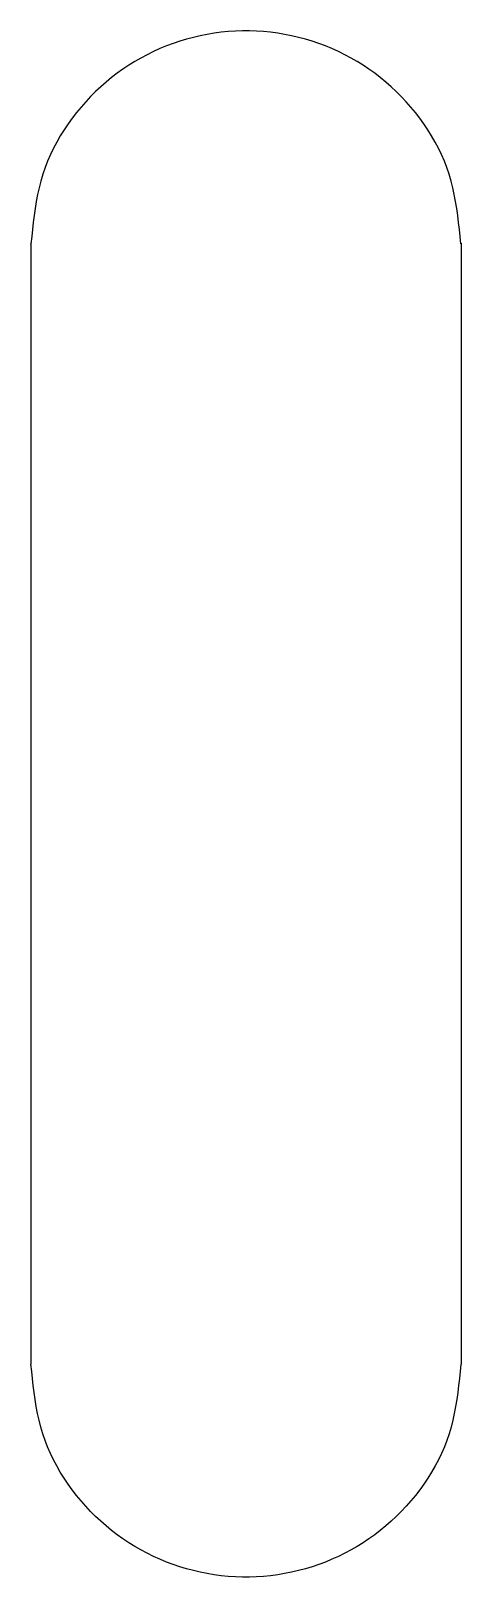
# Model space of a CAD drawing. Extents: x 23.9 to 47.9, y 175.8 to 261.7.
import ezdxf

# ---------------------------------------------------------------- set-up
doc = ezdxf.new("R2010")
doc.units = 0
doc.layers.get('0').update_dxf_attribs({"linetype": 'CONTINUOUS'})
doc.layers.add('LAYER_OUTLINE', color=7, linetype='CONTINUOUS')

msp = doc.modelspace()

# ---------------------------------------------------------------- linework, layer by layer
for p in [(23.946, 249.864), (23.948, 249.88)]:
    msp.add_line(p, (23.948, 249.88))
at = {"layer": 'LAYER_OUTLINE', "color": 7}
for p, q in [((32.978, 261.352), (32.598, 261.251)), ((33.361, 261.441), (32.978, 261.352)), ((33.747, 261.518), (33.361, 261.441)), ((34.135, 261.582), (33.747, 261.518)), ((34.525, 261.633), (34.135, 261.582)), ((34.916, 261.671), (34.525, 261.633)), ((35.308, 261.696), (34.916, 261.671)), ((35.701, 261.709), (35.308, 261.696)), ((36.094, 261.709), (35.701, 261.709)), ((36.487, 261.696), (36.094, 261.709)), ((36.879, 261.671), (36.487, 261.696)), ((37.27, 261.633), (36.879, 261.671)), ((37.66, 261.582), (37.27, 261.633)), ((38.048, 261.518), (37.66, 261.582)), ((38.434, 261.441), (38.048, 261.518)), ((38.817, 261.352), (38.434, 261.441)), ((39.197, 261.251), (38.817, 261.352)), ((30.758, 260.561), (30.406, 260.388)), ((31.117, 260.723), (30.758, 260.561)), ((31.48, 260.873), (31.117, 260.723)), ((31.848, 261.011), (31.48, 260.873)), ((32.221, 261.137), (31.848, 261.011)), ((32.598, 261.251), (32.221, 261.137)), ((39.574, 261.137), (39.197, 261.251)), ((39.946, 261.011), (39.574, 261.137)), ((40.315, 260.873), (39.946, 261.011)), ((40.678, 260.723), (40.315, 260.873)), ((41.036, 260.561), (40.678, 260.723)), ((41.389, 260.388), (41.036, 260.561)), ((29.06, 259.581), (28.742, 259.352)), ((29.386, 259.799), (29.06, 259.581)), ((29.719, 260.007), (29.386, 259.799)), ((30.059, 260.203), (29.719, 260.007)), ((30.406, 260.388), (30.059, 260.203)), ((41.735, 260.203), (41.389, 260.388)), ((42.075, 260.007), (41.735, 260.203)), ((42.408, 259.799), (42.075, 260.007)), ((42.734, 259.581), (42.408, 259.799)), ((43.053, 259.352), (42.734, 259.581)), ((28.127, 258.863), (27.832, 258.604)), ((28.431, 259.113), (28.127, 258.863)), ((28.742, 259.352), (28.431, 259.113)), ((43.364, 259.113), (43.053, 259.352)), ((43.668, 258.863), (43.364, 259.113)), ((43.963, 258.604), (43.668, 258.863)), ((27.266, 258.057), (26.995, 257.77)), ((27.544, 258.335), (27.266, 258.057)), ((27.832, 258.604), (27.544, 258.335)), ((44.25, 258.335), (43.963, 258.604)), ((44.529, 258.057), (44.25, 258.335)), ((44.799, 257.77), (44.529, 258.057)), ((26.482, 257.17), (26.24, 256.857)), ((26.734, 257.474), (26.482, 257.17)), ((26.995, 257.77), (26.734, 257.474)), ((45.06, 257.474), (44.799, 257.77)), ((45.313, 257.17), (45.06, 257.474)), ((45.555, 256.857), (45.313, 257.17)), ((25.787, 256.209), (25.578, 255.875)), ((26.008, 256.537), (25.787, 256.209)), ((26.24, 256.857), (26.008, 256.537)), ((45.787, 256.537), (45.555, 256.857)), ((46.008, 256.209), (45.787, 256.537)), ((46.217, 255.875), (46.008, 256.209)), ((25.381, 255.533), (25.198, 255.185)), ((25.578, 255.875), (25.381, 255.533)), ((46.413, 255.533), (46.217, 255.875)), ((46.597, 255.185), (46.413, 255.533)), ((24.873, 254.473), (24.732, 254.109)), ((25.028, 254.832), (24.873, 254.473)), ((25.198, 255.185), (25.028, 254.832)), ((46.767, 254.832), (46.597, 255.185)), ((46.922, 254.473), (46.767, 254.832)), ((47.062, 254.109), (46.922, 254.473)), ((24.608, 253.739), (24.498, 253.366)), ((24.732, 254.109), (24.608, 253.739)), ((47.187, 253.739), (47.062, 254.109)), ((47.296, 253.366), (47.187, 253.739)), ((24.403, 252.989), (24.319, 252.608)), ((24.498, 253.366), (24.403, 252.989)), ((47.392, 252.989), (47.296, 253.366)), ((47.476, 252.608), (47.392, 252.989)), ((24.183, 251.837), (24.126, 251.448)), ((24.246, 252.224), (24.183, 251.837)), ((24.319, 252.608), (24.246, 252.224)), ((47.548, 252.224), (47.476, 252.608)), ((47.612, 251.837), (47.548, 252.224)), ((47.668, 251.448), (47.612, 251.837)), ((24.076, 251.058), (24.031, 250.666)), ((24.126, 251.448), (24.076, 251.058)), ((47.718, 251.058), (47.668, 251.448)), ((47.764, 250.666), (47.718, 251.058)), ((23.989, 250.273), (23.948, 249.88)), ((24.031, 250.666), (23.989, 250.273)), ((47.806, 250.273), (47.764, 250.666)), ((47.847, 249.88), (47.806, 250.273)), ((23.946, 249.864), (23.946, 187.593)), ((47.851, 249.91), (47.851, 248.584)), ((47.851, 248.584), (47.851, 247.259)), ((47.851, 247.259), (47.851, 245.933)), ((47.851, 245.933), (47.851, 244.607)), ((47.851, 244.607), (47.851, 243.281)), ((47.851, 243.281), (47.851, 241.956)), ((47.851, 241.956), (47.851, 240.63)), ((47.851, 240.63), (47.851, 239.304)), ((47.851, 239.304), (47.851, 237.979)), ((47.851, 237.979), (47.851, 236.653)), ((47.851, 236.653), (47.851, 235.327)), ((47.851, 235.327), (47.851, 234.001)), ((47.851, 234.001), (47.851, 232.676)), ((47.851, 232.676), (47.851, 231.35)), ((47.851, 231.35), (47.851, 230.024)), ((47.851, 230.024), (47.851, 228.698)), ((47.851, 228.698), (47.851, 227.373)), ((47.851, 227.373), (47.852, 226.047)), ((47.852, 226.047), (47.852, 224.721)), ((47.852, 224.721), (47.852, 223.396)), ((47.852, 223.396), (47.852, 222.07)), ((47.852, 222.07), (47.852, 220.744)), ((47.852, 220.744), (47.852, 219.418)), ((47.852, 219.418), (47.852, 218.093)), ((47.852, 218.093), (47.852, 216.767)), ((47.852, 216.767), (47.852, 215.441)), ((47.852, 215.441), (47.852, 214.116)), ((47.852, 214.116), (47.852, 212.79)), ((47.852, 212.79), (47.852, 211.464)), ((47.852, 211.464), (47.852, 210.138)), ((47.852, 210.138), (47.852, 208.813)), ((47.852, 208.813), (47.852, 207.487)), ((47.852, 207.487), (47.852, 206.161)), ((47.852, 206.161), (47.852, 204.836)), ((47.852, 204.836), (47.852, 203.51)), ((47.852, 203.51), (47.852, 202.184)), ((47.852, 202.184), (47.852, 200.858)), ((47.852, 200.858), (47.852, 199.533)), ((47.852, 199.533), (47.852, 198.207)), ((47.852, 198.207), (47.852, 196.881)), ((47.852, 196.881), (47.852, 195.556)), ((47.852, 195.556), (47.852, 194.23)), ((47.852, 194.23), (47.852, 192.904)), ((47.852, 192.904), (47.852, 191.578)), ((47.852, 191.578), (47.852, 190.253)), ((47.852, 190.253), (47.852, 188.927)), ((47.852, 188.927), (47.852, 187.601)), ((23.946, 187.593), (23.946, 187.593)), ((23.989, 187.194), (23.948, 187.587)), ((47.847, 187.587), (47.806, 187.194)), ((47.852, 187.601), (47.852, 187.601)), ((24.031, 186.801), (23.989, 187.194)), ((24.076, 186.41), (24.031, 186.801)), ((47.764, 186.801), (47.718, 186.41)), ((47.806, 187.194), (47.764, 186.801)), ((24.126, 186.019), (24.076, 186.41)), ((24.183, 185.63), (24.126, 186.019)), ((47.668, 186.019), (47.612, 185.63)), ((47.718, 186.41), (47.668, 186.019)), ((24.246, 185.244), (24.183, 185.63)), ((24.319, 184.86), (24.246, 185.244)), ((24.403, 184.479), (24.319, 184.86)), ((47.476, 184.86), (47.392, 184.479)), ((47.548, 185.244), (47.476, 184.86)), ((47.612, 185.63), (47.548, 185.244)), ((24.498, 184.101), (24.403, 184.479)), ((24.608, 183.728), (24.498, 184.101)), ((47.296, 184.101), (47.187, 183.728)), ((47.392, 184.479), (47.296, 184.101)), ((24.732, 183.359), (24.608, 183.728)), ((24.873, 182.995), (24.732, 183.359)), ((47.062, 183.359), (46.922, 182.995)), ((47.187, 183.728), (47.062, 183.359)), ((25.028, 182.636), (24.873, 182.995)), ((25.198, 182.282), (25.028, 182.636)), ((25.381, 181.934), (25.198, 182.282)), ((46.597, 182.282), (46.413, 181.934)), ((46.767, 182.636), (46.597, 182.282)), ((46.922, 182.995), (46.767, 182.636)), ((25.578, 181.593), (25.381, 181.934)), ((25.787, 181.258), (25.578, 181.593)), ((46.217, 181.593), (46.008, 181.258)), ((46.413, 181.934), (46.217, 181.593)), ((26.008, 180.931), (25.787, 181.258)), ((26.24, 180.61), (26.008, 180.931)), ((26.482, 180.298), (26.24, 180.61)), ((45.555, 180.61), (45.313, 180.298)), ((45.787, 180.931), (45.555, 180.61)), ((46.008, 181.258), (45.787, 180.931)), ((26.734, 179.993), (26.482, 180.298)), ((26.995, 179.697), (26.734, 179.993)), ((27.266, 179.41), (26.995, 179.697)), ((44.799, 179.697), (44.529, 179.41)), ((45.06, 179.993), (44.799, 179.697)), ((45.313, 180.298), (45.06, 179.993)), ((27.544, 179.132), (27.266, 179.41)), ((27.832, 178.863), (27.544, 179.132)), ((28.127, 178.604), (27.832, 178.863)), ((43.963, 178.863), (43.668, 178.604)), ((44.25, 179.132), (43.963, 178.863)), ((44.529, 179.41), (44.25, 179.132)), ((28.431, 178.355), (28.127, 178.604)), ((28.742, 178.115), (28.431, 178.355)), ((29.06, 177.886), (28.742, 178.115)), ((43.053, 178.115), (42.734, 177.886)), ((43.364, 178.355), (43.053, 178.115)), ((43.668, 178.604), (43.364, 178.355)), ((29.386, 177.668), (29.06, 177.886)), ((29.719, 177.461), (29.386, 177.668)), ((30.059, 177.265), (29.719, 177.461)), ((30.406, 177.08), (30.059, 177.265)), ((30.758, 176.906), (30.406, 177.08)), ((41.389, 177.08), (41.036, 176.906)), ((41.735, 177.265), (41.389, 177.08)), ((42.075, 177.461), (41.735, 177.265)), ((42.408, 177.668), (42.075, 177.461)), ((42.734, 177.886), (42.408, 177.668)), ((31.117, 176.745), (30.758, 176.906)), ((31.48, 176.595), (31.117, 176.745)), ((31.848, 176.457), (31.48, 176.595)), ((32.221, 176.331), (31.848, 176.457)), ((32.598, 176.217), (32.221, 176.331)), ((32.978, 176.115), (32.598, 176.217)), ((39.197, 176.217), (38.817, 176.115)), ((39.574, 176.331), (39.197, 176.217)), ((39.946, 176.457), (39.574, 176.331)), ((40.315, 176.595), (39.946, 176.457)), ((40.678, 176.745), (40.315, 176.595)), ((41.036, 176.906), (40.678, 176.745)), ((33.361, 176.026), (32.978, 176.115)), ((33.747, 175.95), (33.361, 176.026)), ((34.135, 175.886), (33.747, 175.95)), ((34.525, 175.835), (34.135, 175.886)), ((34.916, 175.797), (34.525, 175.835)), ((35.308, 175.771), (34.916, 175.797)), ((35.701, 175.758), (35.308, 175.771)), ((36.094, 175.758), (35.701, 175.758)), ((36.487, 175.771), (36.094, 175.758)), ((36.879, 175.797), (36.487, 175.771)), ((37.27, 175.835), (36.879, 175.797)), ((37.66, 175.886), (37.27, 175.835)), ((38.048, 175.95), (37.66, 175.886)), ((38.434, 176.026), (38.048, 175.95)), ((38.817, 176.115), (38.434, 176.026))]:
    msp.add_line(p, q, dxfattribs=at)

doc.saveas('drawing.dxf')
